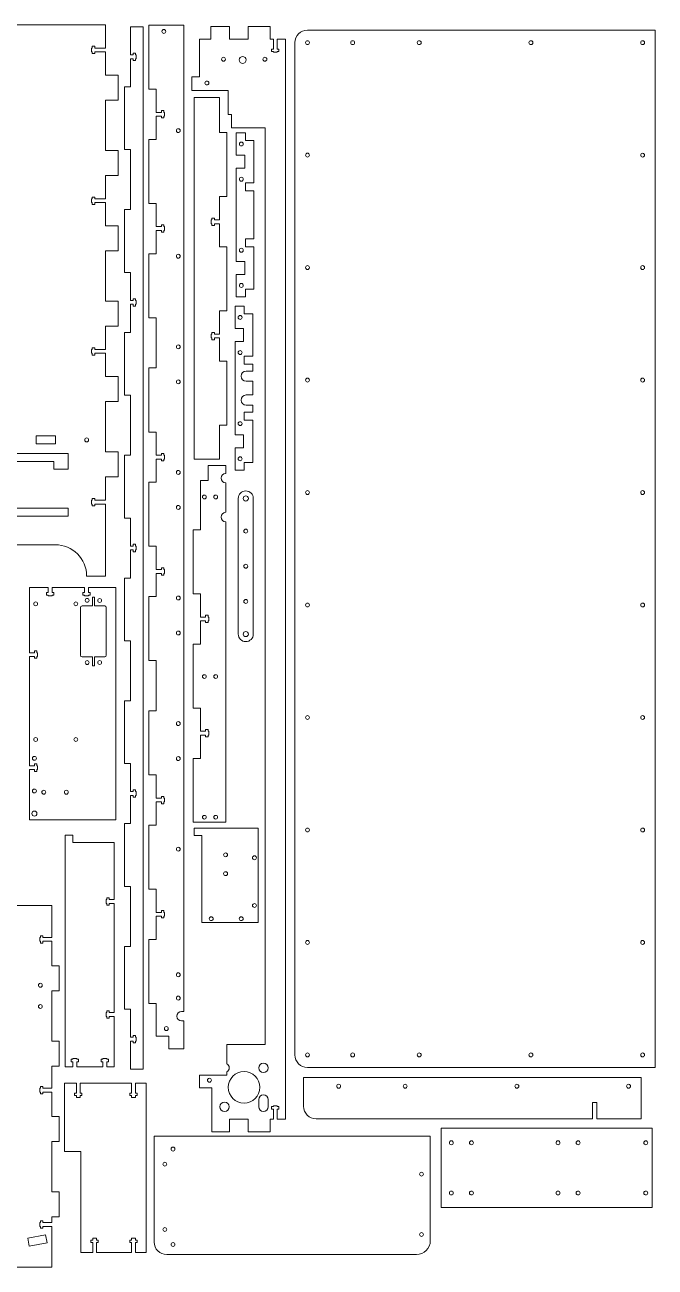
# Model space of a CAD drawing. Header units: millimetres. Extents: x 3 to 1433, y 5 to 997.
# Drawn here: x 930 to 1433, y 8 to 997 of the extents above; entities that cross this region are included whole.
import ezdxf

# ---------------------------------------------------------------- set-up
doc = ezdxf.new("R2010")
doc.units = ezdxf.units.MM

msp = doc.modelspace()

# ---------------------------------------------------------------- linework, layer by layer
at = {"color": 7, "linetype": 'Continuous', "lineweight": 15}
for p, q in [((994.47, 996.78), (309.57, 996.78)), ((994.47, 978.33), (994.47, 996.78)), ((1014.62, 972.91), (1014.62, 995.23)), ((1024.62, 995.23), (1014.62, 995.23)), ((1024.62, 165.23), (1024.62, 995.23)), ((1029.09, 996.56), (1029.09, 945.56)), ((1057.09, 996.56), (1029.09, 996.56)), ((1057.09, 996.56), (1057.09, 211.15)), ((1078.4, 985.47), (1078.4, 995.47)), ((1093.4, 995.47), (1078.4, 995.47)), ((1093.4, 995.47), (1093.4, 985.47)), ((1108.4, 985.47), (1108.4, 995.47)), ((1125.9, 995.47), (1108.4, 995.47)), ((1125.9, 995.47), (1125.9, 985.47)), ((1432.57, 992.6), (1155.57, 992.6)), ((1432.57, 166.6), (1432.57, 992.6)), ((983.97, 979.7), (985.97, 979.7)), ((983.97, 978.33), (983.97, 979.7)), ((985.97, 979.7), (985.97, 978.33)), ((1069.4, 955.47), (1069.4, 985.47)), ((1069.4, 985.47), (1078.4, 985.47)), ((1093.4, 985.47), (1108.4, 985.47)), ((1125.9, 985.47), (1128.35, 985.47)), ((1128.35, 985.47), (1128.35, 977.47)), ((1131.45, 977.47), (1131.45, 985.47)), ((1131.45, 985.47), (1137.9, 985.47)), ((1137.9, 125.47), (1137.9, 985.47)), ((1145.57, 982.6), (1145.57, 176.6)), ((983.47, 978.33), (983.97, 978.33)), ((983.47, 975.23), (983.47, 978.33)), ((983.97, 975.23), (983.47, 975.23)), ((983.97, 973.85), (983.97, 975.23)), ((985.97, 973.85), (983.97, 973.85)), ((985.97, 978.33), (994.47, 978.33)), ((985.97, 975.23), (985.97, 973.85)), ((994.47, 975.23), (985.97, 975.23)), ((994.47, 956.78), (994.47, 975.23)), ((1016.62, 972.91), (1014.62, 972.91)), ((1014.62, 947.45), (1014.62, 969.81)), ((1014.62, 969.81), (1016.62, 969.81)), ((1018.62, 974.28), (1016.62, 974.28)), ((1016.62, 974.28), (1016.62, 972.91)), ((1016.62, 969.81), (1016.62, 968.43)), ((1018.62, 972.91), (1018.62, 974.28)), ((1019.12, 972.91), (1018.62, 972.91)), ((1018.62, 968.43), (1018.62, 969.81)), ((1018.62, 969.81), (1019.12, 969.81)), ((1019.12, 969.81), (1019.12, 972.91)), ((1128.35, 977.47), (1126.97, 977.47)), ((1126.97, 977.47), (1126.97, 975.47)), ((1126.97, 975.47), (1128.35, 975.47)), ((1128.35, 975.47), (1128.35, 974.97)), ((1128.35, 974.97), (1131.45, 974.97)), ((1132.82, 977.47), (1131.45, 977.47)), ((1131.45, 974.97), (1131.45, 975.47)), ((1131.45, 975.47), (1132.82, 975.47)), ((1132.82, 975.47), (1132.82, 977.47)), ((1016.62, 968.43), (1018.62, 968.43)), ((1004.57, 956.78), (994.47, 956.78)), ((1004.57, 936.78), (1004.57, 956.78)), ((1063.4, 955.47), (1063.4, 944.47)), ((1069.4, 955.47), (1063.4, 955.47)), ((1009.62, 897.45), (1009.62, 947.45)), ((1014.62, 947.45), (1009.62, 947.45)), ((1035.09, 945.56), (1029.09, 945.56)), ((1035.09, 927.11), (1035.09, 945.56)), ((1092.43, 944.47), (1063.4, 944.47)), ((1092.43, 925.47), (1092.43, 944.47)), ((994.47, 936.78), (1004.57, 936.78)), ((994.47, 896.78), (994.47, 936.78)), ((1085.35, 939), (1065.35, 939)), ((1065.35, 939), (1065.35, 651)), ((1085.35, 911), (1085.35, 939)), ((1039.09, 927.11), (1035.09, 927.11)), ((1035.09, 905.56), (1035.09, 924.01)), ((1035.09, 924.01), (1039.09, 924.01)), ((1041.09, 928.49), (1039.09, 928.49)), ((1039.09, 928.49), (1039.09, 927.11)), ((1039.09, 924.01), (1039.09, 922.64)), ((1039.09, 922.64), (1041.09, 922.64)), ((1041.09, 927.11), (1041.09, 928.49)), ((1041.59, 927.11), (1041.09, 927.11)), ((1041.09, 922.64), (1041.09, 924.01)), ((1041.09, 924.01), (1041.59, 924.01)), ((1041.59, 924.01), (1041.59, 927.11)), ((1094.93, 925.47), (1092.43, 925.47)), ((1094.93, 914.67), (1094.93, 925.47)), ((1085.35, 911), (1091.35, 911)), ((1091.35, 860), (1091.35, 911)), ((1094.93, 914.67), (1121.9, 914.67)), ((1106.16, 910.87), (1098.8, 910.87)), ((1098.8, 910.87), (1098.8, 893.07)), ((1106.16, 910.87), (1106.16, 904.67)), ((1121.9, 184.97), (1121.9, 914.67)), ((1029.09, 905.56), (1029.09, 854.56)), ((1035.09, 905.56), (1029.09, 905.56)), ((1106.16, 904.67), (1112.9, 904.67)), ((1112.9, 871.07), (1112.9, 904.67)), ((1004.57, 896.78), (994.47, 896.78)), ((1004.57, 876.78), (1004.57, 896.78)), ((1014.62, 897.45), (1009.62, 897.45)), ((1014.62, 849.67), (1014.62, 897.45)), ((1105.55, 893.07), (1098.8, 893.07)), ((1105.55, 882.67), (1105.55, 893.07)), ((1098.8, 882.67), (1105.55, 882.67)), ((1098.8, 882.67), (1098.8, 808.48)), ((994.47, 876.78), (1004.57, 876.78)), ((994.47, 858.33), (994.47, 876.78)), ((1112.9, 871.07), (1106.16, 871.07)), ((1106.16, 871.07), (1106.16, 864.67)), ((1106.16, 864.67), (1112.9, 864.67)), ((1112.9, 826.49), (1112.9, 864.67)), ((983.47, 858.33), (983.97, 858.33)), ((983.47, 855.23), (983.47, 858.33)), ((983.97, 855.23), (983.47, 855.23)), ((983.97, 859.7), (985.97, 859.7)), ((983.97, 858.33), (983.97, 859.7)), ((983.97, 853.85), (983.97, 855.23)), ((985.97, 853.85), (983.97, 853.85)), ((985.97, 859.7), (985.97, 858.33)), ((985.97, 858.33), (994.47, 858.33)), ((985.97, 855.23), (985.97, 853.85)), ((994.47, 855.23), (985.97, 855.23)), ((994.47, 836.78), (994.47, 855.23)), ((1035.09, 854.56), (1029.09, 854.56)), ((1035.09, 836.11), (1035.09, 854.56)), ((1091.35, 860), (1085.35, 860)), ((1085.35, 860), (1085.35, 841.55)), ((1009.62, 799.67), (1009.62, 849.67)), ((1014.62, 849.67), (1009.62, 849.67)), ((1079.35, 841.55), (1078.85, 841.55)), ((1078.85, 841.55), (1078.85, 838.45)), ((1081.35, 842.92), (1079.35, 842.92)), ((1079.35, 842.92), (1079.35, 841.55)), ((1081.35, 841.55), (1081.35, 842.92)), ((1085.35, 841.55), (1081.35, 841.55)), ((1004.57, 836.78), (994.47, 836.78)), ((1004.57, 816.78), (1004.57, 836.78)), ((1039.09, 836.11), (1035.09, 836.11)), ((1035.09, 814.56), (1035.09, 833.01)), ((1035.09, 833.01), (1039.09, 833.01)), ((1041.09, 837.49), (1039.09, 837.49)), ((1039.09, 837.49), (1039.09, 836.11)), ((1039.09, 833.01), (1039.09, 831.64)), ((1039.09, 831.64), (1041.09, 831.64)), ((1041.09, 836.11), (1041.09, 837.49)), ((1041.59, 836.11), (1041.09, 836.11)), ((1041.09, 831.64), (1041.09, 833.01)), ((1041.09, 833.01), (1041.59, 833.01)), ((1041.59, 833.01), (1041.59, 836.11)), ((1078.85, 838.45), (1079.35, 838.45)), ((1079.35, 838.45), (1079.35, 837.07)), ((1079.35, 837.07), (1081.35, 837.07)), ((1081.35, 837.07), (1081.35, 838.45)), ((1081.35, 838.45), (1085.35, 838.45)), ((1085.35, 838.45), (1085.35, 820)), ((1112.9, 826.49), (1106.16, 826.49)), ((1106.16, 826.49), (1106.16, 820.09)), ((994.47, 816.78), (1004.57, 816.78)), ((994.47, 776.78), (994.47, 816.78)), ((1029.09, 814.56), (1029.09, 763.56)), ((1035.09, 814.56), (1029.09, 814.56)), ((1085.35, 820), (1091.35, 820)), ((1091.35, 769), (1091.35, 820)), ((1106.16, 820.09), (1112.9, 820.09)), ((1112.9, 786.43), (1112.9, 820.09)), ((1105.55, 808.48), (1098.8, 808.48)), ((1105.55, 798.08), (1105.55, 808.48)), ((1014.62, 799.67), (1009.62, 799.67)), ((1014.62, 777.35), (1014.62, 799.67)), ((1098.8, 798.08), (1105.55, 798.08)), ((1098.8, 798.08), (1098.8, 780.29)), ((1112.9, 786.43), (1106.15, 786.43)), ((1106.15, 786.43), (1106.15, 780.29)), ((1004.57, 776.78), (994.47, 776.78)), ((1004.57, 756.78), (1004.57, 776.78)), ((1016.62, 777.35), (1014.62, 777.35)), ((1014.62, 751.89), (1014.62, 774.25)), ((1014.62, 774.25), (1016.62, 774.25)), ((1018.62, 778.72), (1016.62, 778.72)), ((1016.62, 778.72), (1016.62, 777.35)), ((1016.62, 774.25), (1016.62, 772.87)), ((1016.62, 772.87), (1018.62, 772.87)), ((1018.62, 777.35), (1018.62, 778.72)), ((1019.12, 777.35), (1018.62, 777.35)), ((1018.62, 772.87), (1018.62, 774.25)), ((1018.62, 774.25), (1019.12, 774.25)), ((1019.12, 774.25), (1019.12, 777.35)), ((1105.21, 772.85), (1097.84, 772.85)), ((1097.84, 772.85), (1097.84, 755.05)), ((1098.8, 780.29), (1106.15, 780.29)), ((1105.21, 772.85), (1105.21, 766.65)), ((1035.09, 763.56), (1029.09, 763.56)), ((1035.09, 723.56), (1035.09, 763.56)), ((1091.35, 769), (1085.35, 769)), ((1085.35, 769), (1085.35, 750.55)), ((1105.21, 766.65), (1111.94, 766.65)), ((1111.94, 733.05), (1111.94, 766.65)), ((994.47, 756.78), (1004.57, 756.78)), ((994.47, 738.33), (994.47, 756.78)), ((1009.62, 701.89), (1009.62, 751.89)), ((1014.62, 751.89), (1009.62, 751.89)), ((1079.35, 751.92), (1079.35, 750.55)), ((1081.35, 751.92), (1079.35, 751.92)), ((1081.35, 750.55), (1081.35, 751.92)), ((1104.59, 755.05), (1097.84, 755.05)), ((1104.59, 744.65), (1104.59, 755.05)), ((1079.35, 750.55), (1078.85, 750.55)), ((1078.85, 750.55), (1078.85, 747.45)), ((1078.85, 747.45), (1079.35, 747.45)), ((1079.35, 747.45), (1079.35, 746.07)), ((1079.35, 746.07), (1081.35, 746.07)), ((1085.35, 750.55), (1081.35, 750.55)), ((1081.35, 746.07), (1081.35, 747.45)), ((1081.35, 747.45), (1085.35, 747.45)), ((1085.35, 747.45), (1085.35, 729)), ((1097.84, 744.65), (1104.59, 744.65)), ((1097.84, 744.65), (1097.84, 670.46)), ((983.47, 738.33), (983.97, 738.33)), ((983.47, 735.23), (983.47, 738.33)), ((983.97, 735.23), (983.47, 735.23)), ((983.97, 739.7), (985.97, 739.7)), ((983.97, 738.33), (983.97, 739.7)), ((983.97, 733.85), (983.97, 735.23)), ((985.97, 733.85), (983.97, 733.85)), ((985.97, 739.7), (985.97, 738.33)), ((985.97, 738.33), (994.47, 738.33)), ((985.97, 735.23), (985.97, 733.85)), ((994.47, 735.23), (985.97, 735.23)), ((994.47, 716.78), (994.47, 735.23)), ((1111.94, 733.05), (1105.21, 733.05)), ((1105.21, 733.05), (1105.21, 726.65)), ((1029.09, 723.56), (1029.09, 672.56)), ((1035.09, 723.56), (1029.09, 723.56)), ((1085.35, 729), (1091.35, 729)), ((1091.35, 678), (1091.35, 729)), ((1105.21, 726.65), (1111.94, 726.65)), ((1111.94, 721.1), (1111.94, 726.65)), ((1004.57, 716.78), (994.47, 716.78)), ((1004.57, 696.78), (1004.57, 716.78)), ((1111.94, 721.1), (1106.64, 721.1)), ((1106.64, 713), (1111.94, 713)), ((1111.94, 702.1), (1111.94, 713)), ((994.47, 696.78), (1004.57, 696.78)), ((994.47, 656.78), (994.47, 696.78)), ((1014.62, 701.89), (1009.62, 701.89)), ((1014.62, 654.11), (1014.62, 701.89)), ((1111.94, 702.1), (1106.64, 702.1)), ((1106.64, 694), (1111.94, 694)), ((1111.94, 688.47), (1111.94, 694)), ((1111.94, 688.47), (1105.21, 688.47)), ((1105.21, 688.47), (1105.21, 682.07)), ((1091.35, 678), (1085.35, 678)), ((1085.35, 678), (1085.35, 651)), ((1105.21, 682.07), (1111.94, 682.07)), ((1111.94, 648.41), (1111.94, 682.07)), ((939.37, 669.48), (954.77, 669.48)), ((939.37, 663.08), (939.37, 669.48)), ((954.77, 663.08), (939.37, 663.08)), ((954.77, 669.48), (954.77, 663.08)), ((1035.09, 672.56), (1029.09, 672.56)), ((1035.09, 654.11), (1035.09, 672.56)), ((1104.59, 670.46), (1097.84, 670.46)), ((1104.59, 660.06), (1104.59, 670.46)), ((913.37, 655.48), (964.77, 655.48)), ((964.77, 655.48), (964.77, 643.08)), ((1004.57, 656.78), (994.47, 656.78)), ((1004.57, 636.78), (1004.57, 656.78)), ((1009.62, 604.11), (1009.62, 654.11)), ((1014.62, 654.11), (1009.62, 654.11)), ((1039.09, 654.11), (1035.09, 654.11)), ((1041.09, 655.49), (1039.09, 655.49)), ((1039.09, 655.49), (1039.09, 654.11)), ((1041.09, 654.11), (1041.09, 655.49)), ((1041.59, 654.11), (1041.09, 654.11)), ((1041.59, 651.01), (1041.59, 654.11)), ((1097.84, 660.06), (1104.59, 660.06)), ((1097.84, 660.06), (1097.84, 642.27)), ((953.37, 649.08), (913.37, 649.08)), ((953.37, 643.08), (953.37, 649.08)), ((964.77, 643.08), (953.37, 643.08)), ((1035.09, 632.56), (1035.09, 651.01)), ((1035.09, 651.01), (1039.09, 651.01)), ((1039.09, 651.01), (1039.09, 649.64)), ((1039.09, 649.64), (1041.09, 649.64)), ((1041.09, 649.64), (1041.09, 651.01)), ((1041.09, 651.01), (1041.59, 651.01)), ((1065.35, 651), (1085.35, 651)), ((1076.39, 633.87), (1076.39, 645.87)), ((1090.39, 645.87), (1076.39, 645.87)), ((1090.39, 639.63), (1090.39, 645.87)), ((1111.94, 648.41), (1105.19, 648.41)), ((1105.19, 648.41), (1105.19, 642.27)), ((994.47, 636.78), (1004.57, 636.78)), ((994.47, 618.33), (994.47, 636.78)), ((1070.39, 594.73), (1070.39, 633.87)), ((1070.39, 633.87), (1076.39, 633.87)), ((1097.84, 642.27), (1105.19, 642.27)), ((1029.09, 632.56), (1029.09, 581.56)), ((1035.09, 632.56), (1029.09, 632.56)), ((1090.39, 608.63), (1090.39, 632.14)), ((983.47, 618.33), (983.97, 618.33)), ((983.47, 615.23), (983.47, 618.33)), ((983.97, 615.23), (983.47, 615.23)), ((983.97, 619.7), (985.97, 619.7)), ((983.97, 618.33), (983.97, 619.7)), ((983.97, 613.85), (983.97, 615.23)), ((985.97, 613.85), (983.97, 613.85)), ((985.97, 619.7), (985.97, 618.33)), ((985.97, 618.33), (994.47, 618.33)), ((985.97, 615.23), (985.97, 613.85)), ((994.47, 615.23), (985.97, 615.23)), ((994.47, 557.78), (994.47, 615.23)), ((1100.36, 511.69), (1100.36, 619.69)), ((1112.36, 619.69), (1112.36, 511.69)), ((913.37, 612.06), (964.77, 612.06)), ((964.77, 605.66), (913.37, 605.66)), ((964.77, 612.06), (964.77, 605.66)), ((1014.62, 604.11), (1009.62, 604.11)), ((1014.62, 581.79), (1014.62, 604.11)), ((1064.39, 594.73), (1070.39, 594.73)), ((1064.39, 594.73), (1064.39, 543.73)), ((1090.39, 361.87), (1090.39, 601.14)), ((954.57, 582.78), (174.57, 582.78)), ((1016.62, 581.79), (1014.62, 581.79)), ((1014.62, 556.34), (1014.62, 578.69)), ((1014.62, 578.69), (1016.62, 578.69)), ((1018.62, 583.16), (1016.62, 583.16)), ((1016.62, 583.16), (1016.62, 581.79)), ((1016.62, 578.69), (1016.62, 577.31)), ((1016.62, 577.31), (1018.62, 577.31)), ((1018.62, 581.79), (1018.62, 583.16)), ((1019.12, 581.79), (1018.62, 581.79)), ((1018.62, 577.31), (1018.62, 578.69)), ((1018.62, 578.69), (1019.12, 578.69)), ((1019.12, 578.69), (1019.12, 581.79)), ((1035.09, 581.56), (1029.09, 581.56)), ((1035.09, 563.11), (1035.09, 581.56)), ((1041.09, 564.49), (1039.09, 564.49)), ((1039.09, 564.49), (1039.09, 563.11)), ((1041.09, 563.11), (1041.09, 564.49)), ((979.57, 557.78), (994.47, 557.78)), ((1009.62, 506.34), (1009.62, 556.34)), ((1014.62, 556.34), (1009.62, 556.34)), ((1039.09, 563.11), (1035.09, 563.11)), ((1035.09, 541.56), (1035.09, 560.01)), ((1035.09, 560.01), (1039.09, 560.01)), ((1039.09, 560.01), (1039.09, 558.64)), ((1039.09, 558.64), (1041.09, 558.64)), ((1041.59, 563.11), (1041.09, 563.11)), ((1041.09, 558.64), (1041.09, 560.01)), ((1041.09, 560.01), (1041.59, 560.01)), ((1041.59, 560.01), (1041.59, 563.11)), ((933.96, 548.77), (933.96, 496.87)), ((948.96, 548.77), (933.96, 548.77)), ((947.58, 544.77), (948.96, 544.77)), ((947.58, 542.77), (947.58, 544.77)), ((948.96, 544.77), (948.96, 548.77)), ((952.06, 548.77), (952.06, 544.77)), ((977.86, 548.77), (952.06, 548.77)), ((952.06, 544.77), (953.43, 544.77)), ((953.43, 544.77), (953.43, 542.77)), ((976.48, 544.77), (977.86, 544.77)), ((976.48, 542.77), (976.48, 544.77)), ((977.86, 544.77), (977.86, 548.77)), ((980.96, 548.77), (980.96, 544.77)), ((1002.96, 548.77), (980.96, 548.77)), ((980.96, 544.77), (982.33, 544.77)), ((982.33, 544.77), (982.33, 542.77)), ((1002.96, 363.77), (1002.96, 548.77)), ((948.96, 542.77), (947.58, 542.77)), ((948.96, 542.27), (948.96, 542.77)), ((952.06, 542.27), (948.96, 542.27)), ((952.06, 542.77), (952.06, 542.27)), ((953.43, 542.77), (952.06, 542.77)), ((977.86, 542.77), (976.48, 542.77)), ((977.86, 542.27), (977.86, 542.77)), ((980.96, 542.27), (977.86, 542.27)), ((982.33, 542.77), (980.96, 542.77)), ((980.96, 542.77), (980.96, 542.27)), ((985.71, 541.07), (984.21, 541.07)), ((984.21, 541.07), (984.21, 534.07)), ((985.71, 534.07), (985.71, 541.07)), ((1029.09, 541.56), (1029.09, 490.56)), ((1035.09, 541.56), (1029.09, 541.56)), ((1070.39, 543.73), (1064.39, 543.73)), ((1070.39, 525.28), (1070.39, 543.73)), ((974.66, 494.77), (974.66, 532.77)), ((975.96, 534.07), (984.21, 534.07)), ((985.71, 534.07), (993.96, 534.07)), ((995.26, 532.77), (995.26, 494.77)), ((1074.39, 525.28), (1070.39, 525.28)), ((1076.39, 526.65), (1074.39, 526.65)), ((1074.39, 526.65), (1074.39, 525.28)), ((1076.39, 525.28), (1076.39, 526.65)), ((1076.89, 525.28), (1076.39, 525.28)), ((1076.89, 522.18), (1076.89, 525.28)), ((1070.39, 522.18), (1074.39, 522.18)), ((1070.39, 503.73), (1070.39, 522.18)), ((1074.39, 522.18), (1074.39, 520.8)), ((1074.39, 520.8), (1076.39, 520.8)), ((1076.39, 520.8), (1076.39, 522.18)), ((1076.39, 522.18), (1076.89, 522.18)), ((1014.62, 506.34), (1009.62, 506.34)), ((1014.62, 458.56), (1014.62, 506.34)), ((933.96, 496.87), (937.96, 496.87)), ((937.96, 498.25), (939.96, 498.25)), ((937.96, 496.87), (937.96, 498.25)), ((939.96, 498.25), (939.96, 496.87)), ((939.96, 496.87), (940.46, 496.87)), ((940.46, 496.87), (940.46, 493.77)), ((1064.39, 503.73), (1070.39, 503.73)), ((1064.39, 503.73), (1064.39, 452.73)), ((937.96, 493.77), (933.96, 493.77)), ((933.96, 493.77), (933.96, 406.87)), ((937.96, 492.4), (937.96, 493.77)), ((939.96, 492.4), (937.96, 492.4)), ((939.96, 493.77), (939.96, 492.4)), ((940.46, 493.77), (939.96, 493.77)), ((984.21, 493.47), (975.96, 493.47)), ((984.21, 493.47), (984.21, 486.47)), ((984.21, 486.47), (985.71, 486.47)), ((985.71, 486.47), (985.71, 493.47)), ((993.96, 493.47), (985.71, 493.47)), ((1035.09, 490.56), (1029.09, 490.56)), ((1035.09, 450.56), (1035.09, 490.56)), ((1009.62, 408.56), (1009.62, 458.56)), ((1014.62, 458.56), (1009.62, 458.56)), ((1029.09, 450.56), (1029.09, 399.56)), ((1035.09, 450.56), (1029.09, 450.56)), ((1070.39, 452.73), (1064.39, 452.73)), ((1070.39, 434.28), (1070.39, 452.73)), ((1076.39, 435.65), (1074.39, 435.65)), ((1074.39, 435.65), (1074.39, 434.28)), ((1076.39, 434.28), (1076.39, 435.65)), ((1074.39, 434.28), (1070.39, 434.28)), ((1070.39, 431.18), (1074.39, 431.18)), ((1070.39, 412.73), (1070.39, 431.18)), ((1074.39, 431.18), (1074.39, 429.8)), ((1074.39, 429.8), (1076.39, 429.8)), ((1076.89, 434.28), (1076.39, 434.28)), ((1076.39, 429.8), (1076.39, 431.18)), ((1076.39, 431.18), (1076.89, 431.18)), ((1076.89, 431.18), (1076.89, 434.28)), ((933.96, 406.87), (937.96, 406.87)), ((937.96, 408.25), (939.96, 408.25)), ((937.96, 406.87), (937.96, 408.25)), ((939.96, 408.25), (939.96, 406.87)), ((939.96, 406.87), (940.46, 406.87)), ((940.46, 406.87), (940.46, 403.77)), ((1014.62, 408.56), (1009.62, 408.56)), ((1014.62, 386.23), (1014.62, 408.56)), ((1064.39, 412.73), (1070.39, 412.73)), ((1064.39, 412.73), (1064.39, 361.87)), ((937.96, 403.77), (933.96, 403.77)), ((933.96, 403.77), (933.96, 363.77)), ((937.96, 402.4), (937.96, 403.77)), ((939.96, 402.4), (937.96, 402.4)), ((939.96, 403.77), (939.96, 402.4)), ((940.46, 403.77), (939.96, 403.77)), ((1035.09, 399.56), (1029.09, 399.56)), ((1035.09, 381.11), (1035.09, 399.56)), ((1016.62, 386.23), (1014.62, 386.23)), ((1018.62, 387.6), (1016.62, 387.6)), ((1016.62, 387.6), (1016.62, 386.23)), ((1018.62, 386.23), (1018.62, 387.6)), ((1019.12, 386.23), (1018.62, 386.23)), ((1019.12, 383.13), (1019.12, 386.23)), ((1014.62, 360.78), (1014.62, 383.13)), ((1014.62, 383.13), (1016.62, 383.13)), ((1016.62, 383.13), (1016.62, 381.75)), ((1016.62, 381.75), (1018.62, 381.75)), ((1018.62, 381.75), (1018.62, 383.13)), ((1018.62, 383.13), (1019.12, 383.13)), ((1039.09, 381.11), (1035.09, 381.11)), ((1035.09, 359.56), (1035.09, 378.01)), ((1035.09, 378.01), (1039.09, 378.01)), ((1041.09, 382.49), (1039.09, 382.49)), ((1039.09, 382.49), (1039.09, 381.11)), ((1039.09, 378.01), (1039.09, 376.64)), ((1039.09, 376.64), (1041.09, 376.64)), ((1041.09, 381.11), (1041.09, 382.49)), ((1041.59, 381.11), (1041.09, 381.11)), ((1041.09, 376.64), (1041.09, 378.01)), ((1041.09, 378.01), (1041.59, 378.01)), ((1041.59, 378.01), (1041.59, 381.11)), ((933.96, 363.77), (1002.96, 363.77)), ((1009.62, 310.78), (1009.62, 360.78)), ((1014.62, 360.78), (1009.62, 360.78)), ((1029.09, 359.56), (1029.09, 308.56)), ((1035.09, 359.56), (1029.09, 359.56)), ((1064.39, 361.87), (1090.39, 361.87)), ((1065.28, 357.06), (1116.28, 357.06)), ((1065.28, 351.26), (1065.28, 357.06)), ((1116.28, 357.06), (1116.28, 282.06)), ((962.53, 351.67), (962.53, 167.17)), ((962.53, 351.67), (968.53, 351.67)), ((968.53, 351.67), (968.53, 345.87)), ((1071.48, 351.26), (1065.28, 351.26)), ((1071.48, 351.26), (1071.48, 282.06)), ((1001.53, 345.87), (968.53, 345.87)), ((1001.53, 300.27), (1001.53, 345.87)), ((1014.62, 310.78), (1009.62, 310.78)), ((1014.62, 263), (1014.62, 310.78)), ((1035.09, 308.56), (1029.09, 308.56)), ((1035.09, 290.11), (1035.09, 308.56)), ((995.03, 300.27), (995.53, 300.27)), ((995.03, 297.17), (995.03, 300.27)), ((995.53, 297.17), (995.03, 297.17)), ((995.53, 301.65), (997.53, 301.65)), ((995.53, 300.27), (995.53, 301.65)), ((995.53, 295.8), (995.53, 297.17)), ((997.53, 301.65), (997.53, 300.27)), ((997.53, 300.27), (1001.53, 300.27)), ((997.53, 297.17), (997.53, 295.8)), ((1001.53, 297.17), (997.53, 297.17)), ((1001.53, 210.27), (1001.53, 297.17)), ((918.21, 295.62), (951.71, 295.62)), ((951.71, 270.17), (951.71, 295.62)), ((997.53, 295.8), (995.53, 295.8)), ((1039.09, 290.11), (1035.09, 290.11)), ((1035.09, 268.56), (1035.09, 287.01)), ((1035.09, 287.01), (1039.09, 287.01)), ((1041.09, 291.49), (1039.09, 291.49)), ((1039.09, 291.49), (1039.09, 290.11)), ((1039.09, 287.01), (1039.09, 285.64)), ((1041.09, 290.11), (1041.09, 291.49)), ((1041.59, 290.11), (1041.09, 290.11)), ((1041.09, 285.64), (1041.09, 287.01)), ((1041.09, 287.01), (1041.59, 287.01)), ((1041.59, 287.01), (1041.59, 290.11)), ((1039.09, 285.64), (1041.09, 285.64)), ((1116.28, 282.06), (1071.48, 282.06)), ((942.21, 270.17), (942.71, 270.17)), ((942.21, 267.07), (942.21, 270.17)), ((942.71, 271.55), (944.71, 271.55)), ((942.71, 270.17), (942.71, 271.55)), ((944.71, 271.55), (944.71, 270.17)), ((944.71, 270.17), (951.71, 270.17)), ((1029.09, 268.56), (1029.09, 217.56)), ((1035.09, 268.56), (1029.09, 268.56)), ((942.71, 267.07), (942.21, 267.07)), ((942.71, 265.7), (942.71, 267.07)), ((944.71, 265.7), (942.71, 265.7)), ((944.71, 267.07), (944.71, 265.7)), ((951.71, 267.07), (944.71, 267.07)), ((951.71, 247.62), (951.71, 267.07)), ((1009.62, 213), (1009.62, 263)), ((1014.62, 263), (1009.62, 263)), ((957.71, 247.62), (951.71, 247.62)), ((957.71, 247.62), (957.71, 227.62)), ((951.71, 227.62), (957.71, 227.62)), ((951.71, 187.62), (951.71, 227.62)), ((995.03, 210.27), (995.53, 210.27)), ((995.03, 207.17), (995.03, 210.27)), ((995.53, 211.65), (997.53, 211.65)), ((995.53, 210.27), (995.53, 211.65)), ((997.53, 211.65), (997.53, 210.27)), ((997.53, 210.27), (1001.53, 210.27)), ((1014.62, 213), (1009.62, 213)), ((1014.62, 190.67), (1014.62, 213)), ((1035.09, 217.56), (1029.09, 217.56)), ((1035.09, 191.56), (1035.09, 217.56)), ((1055.16, 211.15), (1057.09, 211.15)), ((995.53, 207.17), (995.03, 207.17)), ((995.53, 205.8), (995.53, 207.17)), ((997.53, 205.8), (995.53, 205.8)), ((997.53, 207.17), (997.53, 205.8)), ((1001.53, 207.17), (997.53, 207.17)), ((1001.53, 167.17), (1001.53, 207.17)), ((1057.09, 203.65), (1055.16, 203.65)), ((1057.09, 181.56), (1057.09, 203.65)), ((1016.62, 190.67), (1014.62, 190.67)), ((1018.62, 192.04), (1016.62, 192.04)), ((1016.62, 192.04), (1016.62, 190.67)), ((1018.62, 190.67), (1018.62, 192.04)), ((1019.12, 190.67), (1018.62, 190.67)), ((1019.12, 187.57), (1019.12, 190.67)), ((1045.09, 191.56), (1035.09, 191.56)), ((1045.09, 181.56), (1045.09, 191.56)), ((957.71, 187.62), (951.71, 187.62)), ((957.71, 187.62), (957.71, 167.62)), ((1014.62, 187.57), (1016.62, 187.57)), ((1014.62, 165.23), (1014.62, 187.57)), ((1016.62, 187.57), (1016.62, 186.19)), ((1016.62, 186.19), (1018.62, 186.19)), ((1018.62, 186.19), (1018.62, 187.57)), ((1018.62, 187.57), (1019.12, 187.57)), ((1057.09, 181.56), (1045.09, 181.56)), ((1091.4, 184.97), (1121.9, 184.97)), ((1091.4, 169.52), (1091.4, 184.97)), ((967.16, 173.17), (968.53, 173.17)), ((967.16, 171.17), (967.16, 173.17)), ((968.53, 171.17), (967.16, 171.17)), ((968.53, 173.67), (971.63, 173.67)), ((968.53, 173.17), (968.53, 173.67)), ((968.53, 167.17), (968.53, 171.17)), ((971.63, 173.67), (971.63, 173.17)), ((971.63, 173.17), (973.01, 173.17)), ((971.63, 171.17), (971.63, 167.17)), ((973.01, 171.17), (971.63, 171.17)), ((973.01, 173.17), (973.01, 171.17)), ((991.06, 173.17), (992.43, 173.17)), ((991.06, 171.17), (991.06, 173.17)), ((992.43, 171.17), (991.06, 171.17)), ((992.43, 173.67), (995.53, 173.67)), ((992.43, 173.17), (992.43, 173.67)), ((992.43, 167.17), (992.43, 171.17)), ((995.53, 173.67), (995.53, 173.17)), ((995.53, 173.17), (996.91, 173.17)), ((996.91, 171.17), (995.53, 171.17)), ((995.53, 171.17), (995.53, 167.17)), ((996.91, 173.17), (996.91, 171.17)), ((951.71, 167.62), (957.71, 167.62)), ((951.71, 150.17), (951.71, 167.62)), ((962.53, 167.17), (968.53, 167.17)), ((971.63, 167.17), (992.43, 167.17)), ((995.53, 167.17), (1001.53, 167.17)), ((1014.62, 165.23), (1024.62, 165.23)), ((1069.4, 150.47), (1069.4, 160.47)), ((1069.4, 160.47), (1091.4, 160.47)), ((1091.4, 160.47), (1091.4, 163.09)), ((1152.39, 135.69), (1152.39, 158.69)), ((1152.39, 158.69), (1421.39, 158.69)), ((1155.57, 166.6), (1432.57, 166.6)), ((1421.39, 125.69), (1421.39, 158.69)), ((942.21, 150.17), (942.71, 150.17)), ((942.21, 147.07), (942.21, 150.17)), ((942.71, 151.55), (944.71, 151.55)), ((942.71, 150.17), (942.71, 151.55)), ((944.71, 151.55), (944.71, 150.17)), ((944.71, 150.17), (951.71, 150.17)), ((961.94, 99.7), (961.94, 154.2)), ((961.94, 154.2), (971.39, 154.2)), ((971.39, 146.2), (971.39, 154.2)), ((974.49, 154.2), (974.49, 146.2)), ((974.49, 154.2), (1015.39, 154.2)), ((1015.39, 146.2), (1015.39, 154.2)), ((1018.49, 154.2), (1018.49, 146.2)), ((1018.49, 154.2), (1026.94, 154.2)), ((1026.94, 154.2), (1026.94, 19.2)), ((1079.4, 150.47), (1069.4, 150.47)), ((1079.4, 115.47), (1079.4, 150.47)), ((942.71, 147.07), (942.21, 147.07)), ((942.71, 145.7), (942.71, 147.07)), ((944.71, 145.7), (942.71, 145.7)), ((944.71, 147.07), (944.71, 145.7)), ((951.71, 147.07), (944.71, 147.07)), ((951.71, 127.62), (951.71, 147.07)), ((970.01, 146.2), (971.39, 146.2)), ((970.01, 144.2), (970.01, 146.2)), ((971.39, 144.2), (970.01, 144.2)), ((971.39, 142.7), (971.39, 144.2)), ((974.49, 142.7), (971.39, 142.7)), ((974.49, 146.2), (975.86, 146.2)), ((974.49, 144.2), (974.49, 142.7)), ((975.86, 144.2), (974.49, 144.2)), ((975.86, 146.2), (975.86, 144.2)), ((1014.01, 146.2), (1015.39, 146.2)), ((1014.01, 144.2), (1014.01, 146.2)), ((1015.39, 144.2), (1014.01, 144.2)), ((1015.39, 142.7), (1015.39, 144.2)), ((1018.49, 142.7), (1015.39, 142.7)), ((1018.49, 146.2), (1019.86, 146.2)), ((1018.49, 144.2), (1018.49, 142.7)), ((1019.86, 144.2), (1018.49, 144.2)), ((1019.86, 146.2), (1019.86, 144.2)), ((1116.72, 135.31), (1116.72, 141.04)), ((1124.22, 141.04), (1124.22, 135.31)), ((1386.19, 138.69), (1382.59, 138.69)), ((1382.59, 138.69), (1382.59, 125.69)), ((1386.19, 125.69), (1386.19, 138.69)), ((1126.97, 135.47), (1128.35, 135.47)), ((1126.97, 133.47), (1126.97, 135.47)), ((1128.35, 133.47), (1126.97, 133.47)), ((1128.35, 135.97), (1131.45, 135.97)), ((1128.35, 135.47), (1128.35, 135.97)), ((1128.35, 125.47), (1128.35, 133.47)), ((1131.45, 135.97), (1131.45, 135.47)), ((1131.45, 135.47), (1132.82, 135.47)), ((1131.45, 133.47), (1131.45, 125.47)), ((1132.82, 133.47), (1131.45, 133.47)), ((1132.82, 135.47), (1132.82, 133.47)), ((957.71, 127.62), (951.71, 127.62)), ((957.71, 127.62), (957.71, 107.62)), ((1093.4, 125.47), (1108.4, 125.47)), ((1093.4, 115.47), (1093.4, 125.47)), ((1108.4, 125.47), (1108.4, 115.47)), ((1125.9, 125.47), (1128.35, 125.47)), ((1125.9, 115.47), (1125.9, 125.47)), ((1131.45, 125.47), (1137.9, 125.47)), ((1162.39, 125.69), (1382.59, 125.69)), ((1386.19, 125.69), (1421.39, 125.69)), ((1033.39, 112.03), (1033.39, 27.63)), ((1253.39, 112.03), (1033.39, 112.03)), ((1079.4, 115.47), (1093.4, 115.47)), ((1108.4, 115.47), (1125.9, 115.47)), ((1253.39, 28.63), (1253.39, 112.03)), ((1262.18, 118.29), (1262.18, 55.02)), ((1430.18, 118.29), (1262.18, 118.29)), ((1430.18, 55.02), (1430.18, 118.29)), ((951.71, 107.62), (957.71, 107.62)), ((951.71, 67.62), (951.71, 107.62)), ((961.94, 99.7), (974.94, 99.7)), ((974.94, 99.7), (974.94, 19.2)), ((957.71, 67.62), (951.71, 67.62)), ((957.71, 67.62), (957.71, 47.62)), ((1262.18, 55.02), (1430.18, 55.02)), ((942.21, 43.17), (942.71, 43.17)), ((942.21, 40.07), (942.21, 43.17)), ((942.71, 40.07), (942.21, 40.07)), ((942.71, 44.55), (944.71, 44.55)), ((942.71, 43.17), (942.71, 44.55)), ((942.71, 38.7), (942.71, 40.07)), ((944.71, 44.55), (944.71, 43.17)), ((944.71, 43.17), (951.71, 43.17)), ((944.71, 40.07), (944.71, 38.7)), ((951.71, 40.07), (944.71, 40.07)), ((951.71, 47.62), (957.71, 47.62)), ((951.71, 43.17), (951.71, 47.62)), ((951.71, 7.62), (951.71, 40.07)), ((932.69, 30.73), (946.87, 33.23)), ((933.8, 24.42), (932.69, 30.73)), ((944.71, 38.7), (942.71, 38.7)), ((946.87, 33.23), (947.99, 26.92)), ((987.49, 30.7), (984.39, 30.7)), ((984.39, 30.7), (984.39, 29.2)), ((987.49, 29.2), (987.49, 30.7)), ((1018.49, 30.7), (1015.39, 30.7)), ((1015.39, 30.7), (1015.39, 29.2)), ((1018.49, 29.2), (1018.49, 30.7)), ((947.99, 26.92), (933.8, 24.42)), ((984.39, 29.2), (983.01, 29.2)), ((983.01, 29.2), (983.01, 27.2)), ((983.01, 27.2), (984.39, 27.2)), ((984.39, 27.2), (984.39, 19.2)), ((988.86, 29.2), (987.49, 29.2)), ((987.49, 19.2), (987.49, 27.2)), ((987.49, 27.2), (988.86, 27.2)), ((988.86, 27.2), (988.86, 29.2)), ((1015.39, 29.2), (1014.01, 29.2)), ((1014.01, 29.2), (1014.01, 27.2)), ((1014.01, 27.2), (1015.39, 27.2)), ((1015.39, 27.2), (1015.39, 19.2)), ((1019.86, 29.2), (1018.49, 29.2)), ((1018.49, 19.2), (1018.49, 27.2)), ((1018.49, 27.2), (1019.86, 27.2)), ((1019.86, 27.2), (1019.86, 29.2)), ((984.39, 19.2), (974.94, 19.2)), ((1015.39, 19.2), (987.49, 19.2)), ((1026.94, 19.2), (1018.49, 19.2)), ((1043.39, 17.63), (1242.39, 17.63)), ((892.21, 7.62), (951.71, 7.62))]:
    msp.add_line(p, q, dxfattribs=at)
for centre, radius in [((1041.09, 991.56), 1.55), ((1155.57, 982.6), 1.55), ((1191.57, 982.6), 1.55), ((1244.57, 982.6), 1.55), ((1333.57, 982.6), 1.55), ((1422.57, 982.6), 1.55), ((1088.61, 969.37), 1.55), ((1103.9, 968.81), 2.7), ((1121.61, 969.37), 1.55), ((1075.4, 950.47), 1.55), ((1052.59, 912.56), 1.55), ((1102.8, 901.87), 1.55), ((1155.57, 893.05), 1.55), ((1422.57, 893.04), 1.55), ((1102.8, 873.87), 1.55), ((1052.59, 812.56), 1.55), ((1102.8, 817.29), 1.55), ((1155.57, 803.49), 1.55), ((1422.57, 803.49), 1.55), ((1102.8, 789.29), 1.55), ((1101.84, 763.85), 1.55), ((1052.59, 740.41), 1.55), ((1101.84, 735.85), 1.55), ((1052.59, 712.56), 1.55), ((1155.57, 713.94), 1.55), ((1422.57, 713.93), 1.55), ((1101.84, 679.27), 1.55), ((979.57, 666.28), 1.55), ((1101.84, 651.27), 1.55), ((1052.59, 640.41), 1.55), ((1155.57, 624.38), 1.55), ((1422.57, 624.38), 1.55), ((1052.59, 612.56), 1.55), ((1073.39, 620.87), 1.5), ((1082.39, 620.87), 1.5), ((1106.36, 619.69), 2.05), ((1106.36, 593.69), 1.55), ((1106.36, 565.69), 1.55), ((938.96, 535.77), 1.55), ((970.96, 535.77), 1.55), ((979.96, 538.53), 1.55), ((989.95, 538.45), 1.55), ((1052.59, 540.41), 1.55), ((1106.36, 537.69), 1.55), ((1155.57, 534.83), 1.55), ((1422.57, 534.82), 1.55), ((1052.59, 512.56), 1.55), ((1106.36, 511.69), 2.05), ((979.96, 489.01), 1.55), ((989.95, 489.09), 1.55), ((1073.39, 477.87), 1.5), ((1082.39, 477.87), 1.5), ((1155.57, 445.27), 1.55), ((1422.57, 445.27), 1.55), ((1052.59, 440.41), 1.55), ((938.96, 427.77), 1.55), ((970.96, 427.77), 1.55), ((937.96, 412.77), 1.55), ((1052.59, 412.56), 1.55), ((937.96, 386.77), 1.55), ((945.41, 385.77), 1.55), ((963.41, 385.77), 1.55), ((937.96, 368.77), 2.05), ((1073.39, 365.87), 1.5), ((1082.39, 365.87), 1.5), ((1155.57, 355.72), 1.55), ((1422.57, 355.71), 1.55), ((1052.59, 340.41), 1.55), ((1090.28, 335.94), 1.55), ((1113.28, 333.61), 1.55), ((1090.28, 320.94), 1.55), ((1113.28, 295.61), 1.55), ((1078.83, 285.06), 1.55), ((1102.73, 285.06), 1.55), ((1155.57, 266.16), 1.55), ((1422.57, 266.16), 1.55), ((1052.59, 240.41), 1.55), ((942.71, 232.07), 1.55), ((1052.59, 221.83), 1.55), ((942.71, 215.17), 1.55), ((1043.09, 197.56), 1.55), ((1155.57, 176.6), 1.55), ((1191.57, 176.6), 1.55), ((1244.57, 176.6), 1.55), ((1333.57, 176.6), 1.55), ((1422.57, 176.6), 1.55), ((1120.47, 166.31), 3.75), ((1104.97, 150.81), 12.5), ((1077.4, 156.47), 1.55), ((1180.39, 151.69), 1.55), ((1233.39, 151.69), 1.55), ((1322.39, 151.69), 1.55), ((1411.39, 151.69), 1.55), ((1089.47, 135.31), 3.75), ((1048.39, 101.63), 1.55), ((1270.18, 106.66), 1.55), ((1286.18, 106.66), 1.55), ((1355.18, 106.66), 1.55), ((1371.18, 106.66), 1.55), ((1425.08, 106.66), 1.55), ((1041.89, 89.63), 1.55), ((1246.39, 81.63), 1.55), ((1270.18, 66.66), 1.55), ((1286.18, 66.66), 1.55), ((1355.18, 66.66), 1.55), ((1371.18, 66.66), 1.55), ((1425.08, 66.66), 1.55), ((1041.89, 37.63), 1.55), ((1246.39, 33.63), 1.55), ((1048.39, 25.63), 1.55)]:
    msp.add_circle(centre, radius, dxfattribs=at)
for centre, radius, start, end in [((1155.57, 982.6), 10, 90, 180), ((1106.64, 717.05), 4.05, 90, 270), ((1106.64, 698.05), 4.05, 90, 270), ((1090.44, 635.88), 3.75, 90.67481, 269.32519), ((1106.36, 619.69), 6, 0, 180), ((1090.44, 604.88), 3.75, 90.67481, 269.32519), ((954.57, 557.78), 25, 0, 90), ((975.96, 532.77), 1.3, 90, 180), ((993.96, 532.77), 1.3, 0, 90), ((1106.36, 511.69), 6, 180, 0), ((975.96, 494.77), 1.3, 180, 270), ((993.96, 494.77), 1.3, 270, 0), ((1055.16, 207.4), 3.75, 90, 270), ((1089.47, 166.31), 3.75, 300.97518, 59.02482), ((1155.57, 176.6), 10, 180, 270), ((1120.47, 141.04), 3.75, 0, 180), ((1120.47, 135.31), 3.75, 180, 0), ((1162.39, 135.69), 10, 180, 270), ((1043.39, 27.63), 10, 180, 270), ((1242.39, 28.63), 11, 270, 0)]:
    msp.add_arc(centre, radius, start, end, dxfattribs=at)

doc.saveas('drawing.dxf')
